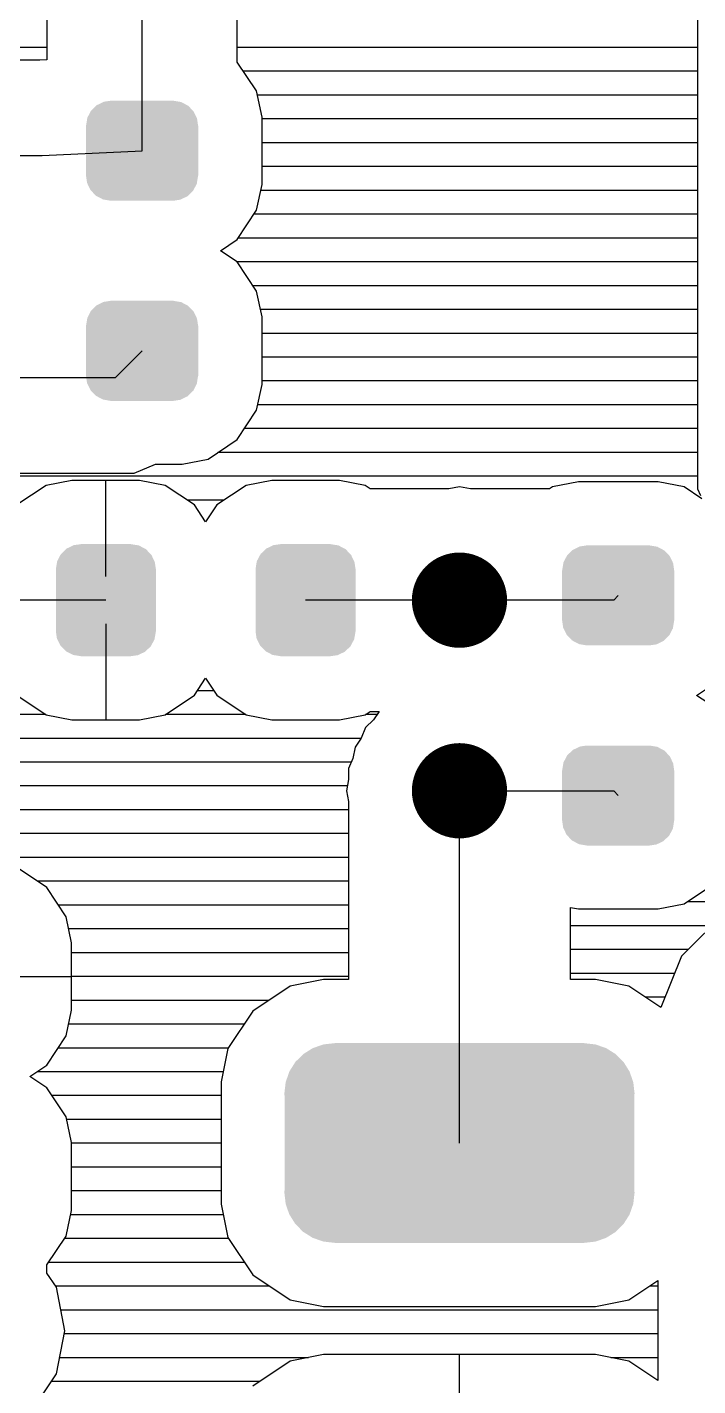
# Model space of a CAD drawing. Extents: x 295 to 953, y 10 to 290.
# Drawn here: x 610.17 to 621.98, y 125.03 to 148.93 of the extents above; entities that cross this region are included whole.
import ezdxf

# ---------------------------------------------------------------- set-up
doc = ezdxf.new("R2010")
doc.units = 0
doc.header["$LTSCALE"] = 5
doc.header["$MEASUREMENT"] = 0
doc.layers.get('0').update_dxf_attribs({"linetype": 'CONTINUOUS', "lineweight": 25})
doc.layers.add('DV-DPO-A6_BOT', color=7, linetype='CONTINUOUS')

msp = doc.modelspace()

# ---------------------------------------------------------------- linework, layer by layer
at = {"const_width": 0.838}
for points in [[(618.2, 138.85, -1), (617.362, 138.85, -1)], [(618.2, 135.497, -1), (617.362, 135.497, -1)]]:
    msp.add_lwpolyline(points, format="xyb", close=True, dxfattribs=at)
for points in [[(613.09, 147.46), (613.004, 147.549), (611.293, 147.46), (611.384, 147.549)], [(613.004, 147.549), (612.988, 147.557), (611.384, 147.549), (611.393, 147.557)], [(612.988, 147.557), (612.881, 147.614), (611.393, 147.557), (611.51, 147.614)], [(612.881, 147.614), (612.854, 147.619), (611.51, 147.614), (611.519, 147.619)], [(612.854, 147.619), (612.743, 147.637), (611.519, 147.619), (611.642, 147.637)], [(613.179, 147.198), (613.161, 147.322), (611.207, 147.198), (611.227, 147.322)], [(613.161, 147.322), (613.155, 147.336), (611.227, 147.322), (611.229, 147.336)], [(613.155, 147.336), (613.101, 147.448), (611.229, 147.336), (611.287, 147.448)], [(613.101, 147.448), (613.09, 147.46), (611.287, 147.448), (611.293, 147.46)], [(613.182, 146.316), (613.182, 147.198), (611.204, 146.316), (611.204, 147.198)], [(613.159, 146.192), (613.179, 146.316), (611.224, 146.192), (611.207, 146.316)], [(613.157, 146.178), (613.159, 146.192), (611.231, 146.178), (611.224, 146.192)], [(613.099, 146.066), (613.157, 146.178), (611.285, 146.066), (611.231, 146.178)], [(613.093, 146.054), (613.099, 146.066), (611.296, 146.054), (611.285, 146.066)], [(613.001, 145.965), (613.093, 146.054), (611.381, 145.965), (611.296, 146.054)], [(612.993, 145.957), (613.001, 145.965), (611.398, 145.957), (611.381, 145.965)], [(612.876, 145.9), (612.993, 145.957), (611.505, 145.9), (611.398, 145.957)], [(612.867, 145.896), (612.876, 145.9), (611.531, 145.896), (611.505, 145.9)], [(612.743, 145.877), (612.867, 145.896), (611.642, 145.877), (611.531, 145.896)], [(613.155, 143.816), (613.101, 143.928), (611.229, 143.816), (611.287, 143.928)], [(613.101, 143.928), (613.09, 143.94), (611.287, 143.928), (611.293, 143.94)], [(613.09, 143.94), (613.004, 144.028), (611.293, 143.94), (611.384, 144.028)], [(613.004, 144.028), (612.988, 144.037), (611.384, 144.028), (611.393, 144.037)], [(612.988, 144.037), (612.881, 144.094), (611.393, 144.037), (611.51, 144.094)], [(612.881, 144.094), (612.854, 144.098), (611.51, 144.094), (611.519, 144.098)], [(612.854, 144.098), (612.743, 144.117), (611.519, 144.098), (611.642, 144.117)], [(613.182, 142.795), (613.182, 143.678), (611.204, 142.795), (611.204, 143.678)], [(613.179, 143.678), (613.161, 143.802), (611.207, 143.678), (611.227, 143.802)], [(613.161, 143.802), (613.155, 143.816), (611.227, 143.802), (611.229, 143.816)], [(613.159, 142.671), (613.179, 142.795), (611.224, 142.671), (611.207, 142.795)], [(613.157, 142.657), (613.159, 142.671), (611.231, 142.657), (611.224, 142.671)], [(613.099, 142.545), (613.157, 142.657), (611.285, 142.545), (611.231, 142.657)], [(613.093, 142.533), (613.099, 142.545), (611.296, 142.533), (611.285, 142.545)], [(613.001, 142.445), (613.093, 142.533), (611.381, 142.445), (611.296, 142.533)], [(612.993, 142.436), (613.001, 142.445), (611.398, 142.436), (611.381, 142.445)], [(612.876, 142.38), (612.993, 142.436), (611.505, 142.38), (611.398, 142.436)], [(612.867, 142.375), (612.876, 142.38), (611.531, 142.375), (611.505, 142.38)], [(612.743, 142.356), (612.867, 142.375), (611.642, 142.356), (611.531, 142.375)], [(612.106, 139.818), (611.997, 139.835), (610.991, 139.818), (611.114, 139.835)], [(611.997, 139.835), (611.997, 139.839), (611.114, 139.835), (611.114, 139.839)], [(615.621, 139.818), (615.512, 139.835), (614.506, 139.818), (614.629, 139.835)], [(615.512, 139.835), (615.512, 139.839), (614.629, 139.835), (614.629, 139.839)], [(612.41, 139.538), (612.356, 139.649), (610.699, 139.538), (610.758, 139.649)], [(612.356, 139.649), (612.344, 139.661), (610.758, 139.649), (610.765, 139.661)], [(612.344, 139.661), (612.259, 139.749), (610.765, 139.661), (610.856, 139.749)], [(612.259, 139.749), (612.242, 139.758), (610.856, 139.749), (610.865, 139.758)], [(612.242, 139.758), (612.135, 139.813), (610.865, 139.758), (610.982, 139.813)], [(612.135, 139.813), (612.106, 139.818), (610.982, 139.813), (610.991, 139.818)], [(615.925, 139.538), (615.871, 139.649), (614.214, 139.538), (614.273, 139.649)], [(615.871, 139.649), (615.859, 139.661), (614.273, 139.649), (614.279, 139.661)], [(615.859, 139.661), (615.774, 139.749), (614.279, 139.661), (614.371, 139.749)], [(615.774, 139.749), (615.756, 139.758), (614.371, 139.749), (614.38, 139.758)], [(615.756, 139.758), (615.65, 139.813), (614.38, 139.758), (614.497, 139.813)], [(615.65, 139.813), (615.621, 139.818), (614.497, 139.813), (614.506, 139.818)], [(621.537, 139.513), (621.483, 139.625), (619.611, 139.513), (619.669, 139.625)], [(621.483, 139.625), (621.472, 139.637), (619.669, 139.625), (619.675, 139.637)], [(621.472, 139.637), (621.386, 139.726), (619.675, 139.637), (619.766, 139.726)], [(621.386, 139.726), (621.37, 139.734), (619.766, 139.726), (619.775, 139.734)], [(621.37, 139.734), (621.263, 139.791), (619.775, 139.734), (619.892, 139.791)], [(621.263, 139.791), (621.236, 139.795), (619.892, 139.791), (619.901, 139.795)], [(621.236, 139.795), (621.125, 139.814), (619.901, 139.795), (620.024, 139.814)], [(612.436, 139.4), (612.417, 139.523), (610.676, 139.4), (610.697, 139.523)], [(612.436, 139.398), (612.436, 139.4), (610.676, 139.398), (610.676, 139.4)], [(612.436, 138.302), (612.436, 139.398), (610.676, 138.302), (610.676, 139.398)], [(612.417, 139.523), (612.41, 139.538), (610.697, 139.523), (610.699, 139.538)], [(615.951, 139.4), (615.932, 139.523), (614.191, 139.4), (614.211, 139.523)], [(615.951, 139.398), (615.951, 139.4), (614.191, 139.398), (614.191, 139.4)], [(615.951, 138.302), (615.951, 139.398), (614.191, 138.302), (614.191, 139.398)], [(615.932, 139.523), (615.925, 139.538), (614.211, 139.523), (614.214, 139.538)], [(621.564, 138.492), (621.564, 139.375), (619.586, 138.492), (619.586, 139.375)], [(621.561, 139.375), (621.543, 139.499), (619.589, 139.375), (619.609, 139.499)], [(621.543, 139.499), (621.537, 139.513), (619.609, 139.499), (619.611, 139.513)], [(621.541, 138.369), (621.561, 138.492), (619.606, 138.369), (619.589, 138.492)], [(612.436, 138.3), (612.436, 138.302), (610.676, 138.3), (610.676, 138.302)], [(612.415, 138.177), (612.436, 138.3), (610.694, 138.177), (610.676, 138.3)], [(612.413, 138.162), (612.415, 138.177), (610.702, 138.162), (610.694, 138.177)], [(612.354, 138.051), (612.413, 138.162), (610.755, 138.051), (610.702, 138.162)], [(615.951, 138.3), (615.951, 138.302), (614.191, 138.3), (614.191, 138.302)], [(615.93, 138.177), (615.951, 138.3), (614.209, 138.177), (614.191, 138.3)], [(615.927, 138.162), (615.93, 138.177), (614.216, 138.162), (614.209, 138.177)], [(615.869, 138.051), (615.927, 138.162), (614.27, 138.051), (614.216, 138.162)], [(621.539, 138.355), (621.541, 138.369), (619.613, 138.355), (619.606, 138.369)], [(621.481, 138.243), (621.539, 138.355), (619.667, 138.243), (619.613, 138.355)], [(621.475, 138.231), (621.481, 138.243), (619.678, 138.231), (619.667, 138.243)], [(621.383, 138.142), (621.475, 138.231), (619.763, 138.142), (619.678, 138.231)], [(612.347, 138.039), (612.354, 138.051), (610.768, 138.039), (610.755, 138.051)], [(612.256, 137.951), (612.347, 138.039), (610.853, 137.951), (610.768, 138.039)], [(612.246, 137.942), (612.256, 137.951), (610.87, 137.942), (610.853, 137.951)], [(612.13, 137.887), (612.246, 137.942), (610.977, 137.887), (610.87, 137.942)], [(615.862, 138.039), (615.869, 138.051), (614.282, 138.039), (614.27, 138.051)], [(615.771, 137.951), (615.862, 138.039), (614.368, 137.951), (614.282, 138.039)], [(615.761, 137.942), (615.771, 137.951), (614.385, 137.942), (614.368, 137.951)], [(615.645, 137.887), (615.761, 137.942), (614.491, 137.887), (614.385, 137.942)], [(621.375, 138.133), (621.383, 138.142), (619.78, 138.133), (619.763, 138.142)], [(621.258, 138.077), (621.375, 138.133), (619.887, 138.077), (619.78, 138.133)], [(621.249, 138.072), (621.258, 138.077), (619.913, 138.072), (619.887, 138.077)], [(621.125, 138.054), (621.249, 138.072), (620.024, 138.054), (619.913, 138.072)], [(612.12, 137.882), (612.13, 137.887), (611.005, 137.882), (610.977, 137.887)], [(611.997, 137.865), (612.12, 137.882), (611.114, 137.865), (611.005, 137.882)], [(611.997, 137.861), (611.997, 137.865), (611.114, 137.861), (611.114, 137.865)], [(615.635, 137.882), (615.645, 137.887), (614.52, 137.882), (614.491, 137.887)], [(615.512, 137.865), (615.635, 137.882), (614.629, 137.865), (614.52, 137.882)], [(615.512, 137.861), (615.512, 137.865), (614.629, 137.861), (614.629, 137.865)], [(621.37, 136.214), (621.263, 136.27), (619.775, 136.214), (619.892, 136.27)], [(621.263, 136.27), (621.236, 136.275), (619.892, 136.27), (619.901, 136.275)], [(621.236, 136.275), (621.125, 136.293), (619.901, 136.275), (620.024, 136.293)], [(621.537, 135.993), (621.483, 136.105), (619.611, 135.993), (619.669, 136.105)], [(621.483, 136.105), (621.472, 136.117), (619.669, 136.105), (619.675, 136.117)], [(621.472, 136.117), (621.386, 136.205), (619.675, 136.117), (619.766, 136.205)], [(621.386, 136.205), (621.37, 136.214), (619.766, 136.205), (619.775, 136.214)], [(621.564, 134.972), (621.564, 135.855), (619.586, 134.972), (619.586, 135.855)], [(621.561, 135.855), (621.543, 135.979), (619.589, 135.855), (619.609, 135.979)], [(621.543, 135.979), (621.537, 135.993), (619.609, 135.979), (619.611, 135.993)], [(621.541, 134.848), (621.561, 134.972), (619.606, 134.848), (619.589, 134.972)], [(621.539, 134.834), (621.541, 134.848), (619.613, 134.834), (619.606, 134.848)], [(621.481, 134.722), (621.539, 134.834), (619.667, 134.722), (619.613, 134.834)], [(621.475, 134.71), (621.481, 134.722), (619.678, 134.71), (619.667, 134.722)], [(621.383, 134.622), (621.475, 134.71), (619.763, 134.622), (619.678, 134.71)], [(621.375, 134.613), (621.383, 134.622), (619.78, 134.613), (619.763, 134.622)], [(621.258, 134.556), (621.375, 134.613), (619.887, 134.556), (619.78, 134.613)], [(621.249, 134.552), (621.258, 134.556), (619.913, 134.552), (619.887, 134.556)], [(621.125, 134.533), (621.249, 134.552), (620.024, 134.533), (619.913, 134.552)], [(620.357, 130.971), (620.177, 131.034), (615.203, 130.971), (615.387, 131.034)], [(620.177, 131.034), (620.165, 131.035), (615.387, 131.034), (615.391, 131.035)], [(620.165, 131.035), (619.98, 131.056), (615.391, 131.035), (615.582, 131.056)], [(619.98, 131.056), (619.98, 131.06), (615.582, 131.056), (615.582, 131.06)], [(620.667, 130.728), (620.531, 130.864), (614.894, 130.728), (615.031, 130.864)], [(620.531, 130.864), (620.526, 130.867), (615.031, 130.864), (615.035, 130.867)], [(620.526, 130.867), (620.364, 130.969), (615.035, 130.867), (615.199, 130.969)], [(620.364, 130.969), (620.357, 130.971), (615.199, 130.969), (615.203, 130.971)], [(620.839, 130.374), (620.776, 130.556), (614.722, 130.374), (614.786, 130.556)], [(620.776, 130.556), (620.773, 130.561), (614.786, 130.556), (614.788, 130.561)], [(620.773, 130.561), (620.671, 130.724), (614.788, 130.561), (614.891, 130.724)], [(620.671, 130.724), (620.667, 130.728), (614.891, 130.724), (614.894, 130.728)], [(620.863, 130.177), (620.841, 130.369), (614.699, 130.177), (614.721, 130.369)], [(620.841, 130.369), (620.839, 130.374), (614.721, 130.369), (614.722, 130.374)], [(620.86, 130.107), (620.863, 130.177), (614.702, 130.107), (614.699, 130.177)], [(620.86, 128.493), (620.86, 130.107), (614.702, 128.493), (614.702, 130.107)], [(620.863, 128.423), (620.86, 128.493), (614.699, 128.423), (614.702, 128.493)], [(620.841, 128.232), (620.863, 128.423), (614.721, 128.232), (614.699, 128.423)], [(620.84, 128.226), (620.841, 128.232), (614.722, 128.226), (614.721, 128.232)], [(620.776, 128.044), (620.84, 128.226), (614.785, 128.044), (614.722, 128.226)], [(620.774, 128.039), (620.776, 128.044), (614.789, 128.039), (614.785, 128.044)], [(620.671, 127.877), (620.774, 128.039), (614.89, 127.877), (614.789, 128.039)], [(620.668, 127.872), (620.671, 127.877), (614.895, 127.872), (614.89, 127.877)], [(620.53, 127.736), (620.668, 127.872), (615.03, 127.736), (614.895, 127.872)], [(620.527, 127.733), (620.53, 127.736), (615.036, 127.733), (615.03, 127.736)], [(620.362, 127.631), (620.527, 127.733), (615.198, 127.631), (615.036, 127.733)], [(620.359, 127.629), (620.362, 127.631), (615.205, 127.629), (615.198, 127.631)], [(620.175, 127.566), (620.359, 127.629), (615.385, 127.566), (615.205, 127.629)], [(620.171, 127.565), (620.175, 127.566), (615.396, 127.565), (615.385, 127.566)], [(619.98, 127.544), (620.171, 127.565), (615.582, 127.544), (615.396, 127.565)], [(619.98, 127.54), (619.98, 127.544), (615.582, 127.54), (615.582, 127.544)]]:
    msp.add_solid(points)
at = {"layer": 'DV-DPO-A6_BOT'}
for p, q in [((621.972, 160.381), (621.972, 141.365)), ((612.193, 146.757), (612.193, 152.876)), ((610.516, 149.998), (610.516, 148.355)), ((613.869, 148.316), (613.869, 149.998)), ((610.516, 148.573), (607.834, 148.573)), ((621.972, 148.573), (613.869, 148.573)), ((610.394, 148.35), (607.834, 148.35)), ((610.516, 148.355), (610.394, 148.35)), ((614.21, 147.808), (613.869, 148.316)), ((621.972, 148.154), (613.981, 148.154)), ((614.305, 147.349), (614.21, 147.808)), ((621.972, 147.735), (614.227, 147.735)), ((614.305, 146.165), (614.305, 147.349)), ((621.972, 147.316), (614.305, 147.316)), ((621.972, 146.897), (614.305, 146.897)), ((606.046, 146.673), (610.433, 146.673)), ((610.433, 146.673), (612.193, 146.757)), ((621.972, 146.478), (614.305, 146.478)), ((614.21, 145.712), (614.305, 146.165)), ((621.972, 146.059), (614.283, 146.059)), ((613.869, 145.198), (614.21, 145.712)), ((621.972, 145.639), (614.165, 145.639)), ((613.573, 144.997), (613.869, 145.198)), ((621.972, 145.22), (613.886, 145.22)), ((613.869, 144.801), (613.573, 144.997)), ((621.972, 144.801), (613.869, 144.801)), ((614.21, 144.287), (613.869, 144.801)), ((621.972, 144.382), (614.149, 144.382)), ((614.305, 143.834), (614.21, 144.287)), ((621.972, 143.963), (614.277, 143.963)), ((614.305, 142.644), (614.305, 143.834)), ((621.972, 143.544), (614.305, 143.544)), ((612.193, 143.237), (611.718, 142.762)), ((621.972, 143.125), (614.305, 143.125)), ((611.718, 142.762), (608.84, 142.762)), ((621.972, 142.706), (614.305, 142.706)), ((614.21, 142.192), (614.305, 142.644)), ((621.972, 142.287), (614.233, 142.287)), ((613.869, 141.678), (614.21, 142.192)), ((621.972, 141.868), (613.998, 141.868)), ((613.355, 141.331), (613.869, 141.678)), ((612.897, 141.242), (613.355, 141.331)), ((621.972, 141.448), (613.528, 141.448)), ((621.972, 141.365), (621.972, 140.811)), ((621.972, 141.029), (609.768, 141.029)), ((609.852, 141.085), (612.053, 141.085)), ((612.053, 141.085), (612.428, 141.242)), ((612.428, 141.242), (612.897, 141.242)), ((610.505, 140.867), (609.991, 140.526)), ((610.958, 140.957), (610.505, 140.867)), ((612.148, 140.957), (610.958, 140.957)), ((611.556, 139.269), (611.556, 140.957)), ((612.601, 140.867), (612.148, 140.957)), ((613.115, 140.526), (612.601, 140.867)), ((614.026, 140.867), (613.512, 140.526)), ((614.478, 140.957), (614.026, 140.867)), ((615.669, 140.957), (614.478, 140.957)), ((616.121, 140.867), (615.669, 140.957)), ((616.211, 140.806), (616.121, 140.867)), ((617.591, 140.806), (616.211, 140.806)), ((617.781, 140.845), (617.591, 140.806)), ((617.976, 140.806), (617.781, 140.845)), ((619.368, 140.806), (617.976, 140.806)), ((619.418, 140.845), (619.368, 140.806)), ((619.876, 140.934), (619.418, 140.845)), ((621.279, 140.934), (619.876, 140.934)), ((621.737, 140.845), (621.279, 140.934)), ((622.045, 140.633), (621.737, 140.845)), ((621.972, 140.811), (622.022, 140.694)), ((613.64, 140.61), (612.986, 140.61)), ((613.31, 140.23), (613.115, 140.526)), ((613.512, 140.526), (613.31, 140.23)), ((620.575, 138.934), (620.497, 138.85)), ((611.556, 138.85), (608.84, 138.85)), ((611.137, 138.85), (609.555, 138.85)), ((617.781, 138.85), (615.071, 138.85)), ((620.497, 138.85), (617.781, 138.85)), ((611.556, 138.431), (611.556, 136.743)), ((613.115, 137.179), (613.31, 137.475)), ((613.31, 137.475), (613.512, 137.179)), ((613.456, 137.257), (613.171, 137.257)), ((621.955, 137.174), (622.251, 137.375)), ((609.991, 137.179), (610.505, 136.833)), ((612.601, 136.833), (613.115, 137.179)), ((613.512, 137.179), (614.026, 136.833)), ((622.251, 136.978), (621.955, 137.174)), ((610.5, 136.838), (606.834, 136.838)), ((610.505, 136.833), (610.958, 136.743)), ((610.958, 136.743), (612.148, 136.743)), ((612.148, 136.743), (612.601, 136.833)), ((614.02, 136.838), (612.606, 136.838)), ((614.026, 136.833), (614.478, 136.743)), ((614.478, 136.743), (615.669, 136.743)), ((615.669, 136.743), (616.121, 136.833)), ((616.121, 136.833), (616.211, 136.894)), ((616.328, 136.838), (616.127, 136.838)), ((616.267, 136.743), (616.127, 136.609)), ((616.211, 136.894), (616.367, 136.894)), ((616.367, 136.894), (616.267, 136.743)), ((616.127, 136.609), (616.049, 136.425)), ((616.049, 136.419), (606.102, 136.419)), ((615.942, 136.263), (615.903, 136.067)), ((616.049, 136.425), (615.942, 136.263)), ((615.903, 136.067), (615.825, 135.888)), ((615.875, 136), (599.648, 136)), ((615.825, 135.888), (615.825, 135.693)), ((615.808, 135.581), (599.564, 135.581)), ((615.825, 135.693), (615.792, 135.497)), ((615.792, 135.497), (615.825, 135.307)), ((615.825, 135.307), (615.825, 132.178)), ((617.781, 129.3), (617.781, 135.497)), ((617.781, 135.497), (620.497, 135.497)), ((620.497, 135.497), (620.575, 135.413)), ((615.825, 135.162), (599.424, 135.162)), ((615.825, 134.743), (599.139, 134.743)), ((615.825, 134.324), (599.061, 134.324)), ((610.516, 133.793), (610.002, 134.139)), ((615.825, 133.905), (610.349, 133.905)), ((623.073, 133.966), (621.692, 132.586)), ((610.857, 133.279), (610.516, 133.793)), ((621.737, 133.508), (622.251, 133.854)), ((615.825, 133.486), (610.718, 133.486)), ((619.737, 132.178), (619.737, 133.446)), ((619.737, 133.446), (619.876, 133.418)), ((619.876, 133.418), (621.279, 133.418)), ((621.279, 133.418), (621.737, 133.508)), ((622.654, 133.541), (621.787, 133.541)), ((610.952, 132.821), (610.857, 133.279)), ((615.825, 133.066), (610.902, 133.066)), ((622.235, 133.122), (619.737, 133.122)), ((610.952, 131.636), (610.952, 132.821)), ((621.815, 132.703), (619.737, 132.703)), ((615.825, 132.647), (610.952, 132.647)), ((621.692, 132.586), (621.324, 131.686)), ((609.259, 132.228), (610.952, 132.228)), ((615.825, 132.228), (610.952, 132.228)), ((621.57, 132.284), (619.737, 132.284)), ((614.802, 132.061), (614.143, 131.619)), ((615.389, 132.178), (614.802, 132.061)), ((615.825, 132.178), (615.389, 132.178)), ((620.178, 132.178), (619.737, 132.178)), ((620.765, 132.061), (620.178, 132.178)), ((621.324, 131.686), (620.765, 132.061)), ((614.428, 131.809), (610.952, 131.809)), ((621.396, 131.865), (621.055, 131.865)), ((610.857, 131.183), (610.952, 131.636)), ((614.143, 131.619), (613.702, 130.96)), ((613.992, 131.39), (610.902, 131.39)), ((610.516, 130.669), (610.857, 131.183)), ((613.713, 130.971), (610.718, 130.971)), ((613.702, 130.96), (613.584, 130.379)), ((610.22, 130.468), (610.516, 130.669)), ((613.623, 130.552), (610.349, 130.552)), ((610.516, 130.272), (610.22, 130.468)), ((610.857, 129.758), (610.516, 130.272)), ((613.584, 130.379), (613.584, 128.222)), ((613.584, 130.133), (610.606, 130.133)), ((610.952, 129.306), (610.857, 129.758)), ((613.584, 129.714), (610.869, 129.714)), ((610.952, 128.115), (610.952, 129.306)), ((613.584, 129.295), (610.952, 129.295)), ((613.584, 128.875), (610.952, 128.875)), ((613.584, 128.456), (610.952, 128.456)), ((613.584, 128.222), (613.702, 127.64)), ((610.857, 127.663), (610.952, 128.115)), ((613.623, 128.037), (610.936, 128.037)), ((610.516, 127.154), (610.857, 127.663)), ((613.702, 127.64), (614.143, 126.981)), ((613.713, 127.618), (610.829, 127.618)), ((613.998, 127.199), (610.55, 127.199)), ((610.516, 127.009), (610.516, 127.154)), ((610.684, 126.763), (610.516, 127.009)), ((614.143, 126.981), (614.802, 126.54)), ((614.439, 126.78), (610.673, 126.78)), ((610.835, 125.998), (610.684, 126.763)), ((620.765, 126.54), (621.273, 126.881)), ((621.273, 126.78), (621.128, 126.78)), ((621.273, 126.881), (621.273, 125.12)), ((614.802, 126.54), (615.389, 126.422)), ((620.178, 126.422), (620.765, 126.54)), ((621.273, 126.361), (610.762, 126.361)), ((615.389, 126.422), (620.178, 126.422)), ((610.684, 125.238), (610.835, 125.998)), ((621.273, 125.942), (610.824, 125.942)), ((615.121, 125.523), (610.74, 125.523)), ((615.389, 125.579), (614.802, 125.461)), ((620.178, 125.579), (615.389, 125.579)), ((617.781, 123.12), (617.781, 125.579)), ((620.765, 125.461), (620.178, 125.579)), ((621.273, 125.523), (620.446, 125.523)), ((614.802, 125.461), (614.143, 125.02)), ((621.273, 125.12), (620.765, 125.461)), ((610.254, 124.589), (610.684, 125.238)), ((614.272, 125.104), (610.6, 125.104))]:
    msp.add_line(p, q, dxfattribs=at)

doc.saveas('drawing.dxf')
